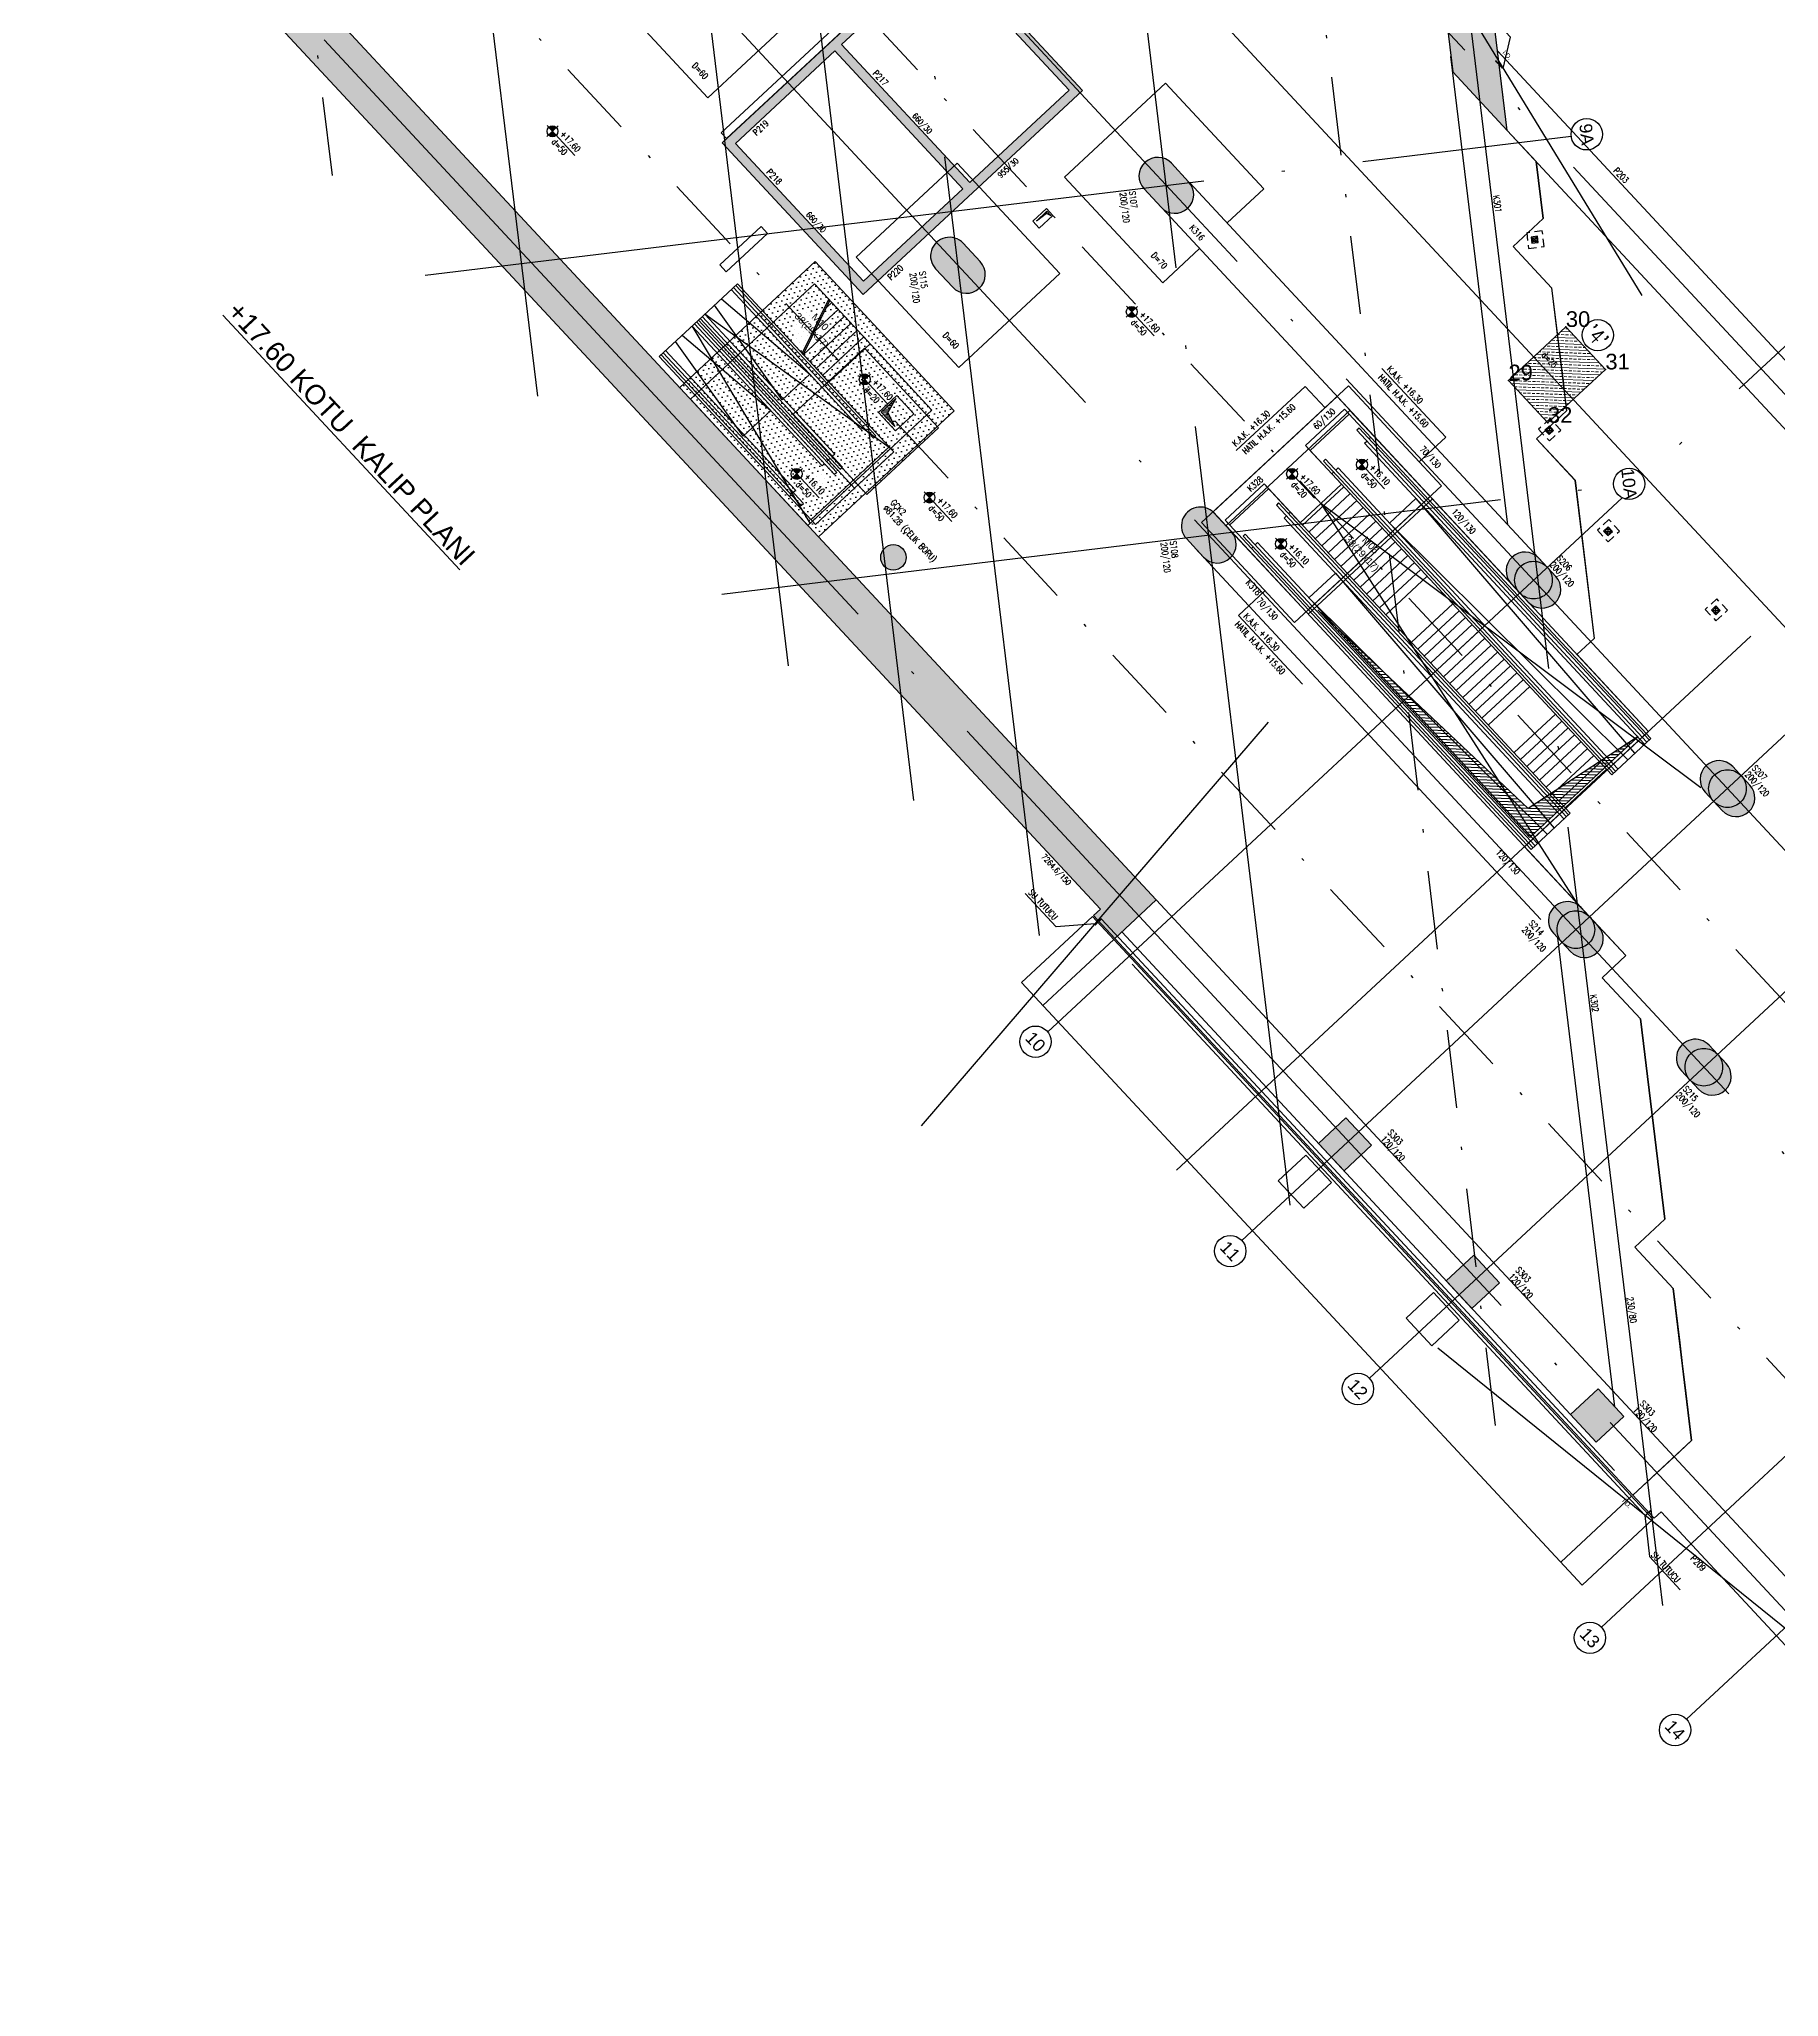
# Model space of a CAD drawing. Header units: millimetres. Extents: x 400392 to 400525, y 4543975 to 4544115.
# Drawn here: x 400438.3 to 400493.8, y 4543974.6 to 4544037 of the extents above; entities that cross this region are included whole.
import ezdxf
from ezdxf.enums import TextEntityAlignment as Align

# ---------------------------------------------------------------- set-up
doc = ezdxf.new("R2010")
doc.units = ezdxf.units.MM
for name, pattern in [('ACAD_ISO05W100', [33, 24, -3, 0, -3, 0, -3]), ('AKS', [3, 2.5, -0.25, 0, -0.25]), ('CIZGI', [0.4, 0.25, -0.15]), ('CONTINU', [0]), ('DASHDOT2', [0.5, 0.25, -0.125, 0, -0.125]), ('Hidden', [600, 400, -200]), ('UUC-ST-KAL-I05-101-U-000$0$ACAD_ISO05W100', [33, 24, -3, 0, -3, 0, -3])]:
    doc.linetypes.add(name, pattern=pattern)
doc.layers.add('A-DETL', color=90, linetype='Continuous', lineweight=15)
doc.layers.add('A_HATCH', color=8, linetype='Continuous', lineweight=15)
for name, color, linetype in [('aks prota', 2, 'AKS'), ('bosluk prota', 2, 'Continuous'), ('bosluk tarama prota', 8, 'Continuous'), ('boşluk prota', 2, 'Continuous'), ('boşluk taraması prota', 252, 'Continuous'), ('caks prota', 4, 'Continuous'), ('görünüş prota', 4, 'Continuous'), ('iderzi_PROTA', 3, 'Continuous'), ('kiriş boyutu prota', 6, 'Continuous'), ('kiriş prota', 6, 'Continuous'), ('kolon prota', 1, 'Continuous'), ('kolon tarama prota', 252, 'Continuous'), ('lkolon prota', 4, 'Continuous'), ('lperde prota', 4, 'Continuous'), ('merdiven prota', 2, 'Continuous'), ('not prota', 2, 'Continuous'), ('not yazısı prota', 6, 'Continuous'), ('not çizgisi prota', 4, 'Continuous'), ('nxyz-nno', 11, 'Continuous'), ('perde prota', 1, 'Continuous'), ('PRT-AL-TUNEL_EKSENI', 14, 'DASHDOT2'), ('PRT-MI-a_fit_drainage', 10, 'Continuous'), ('prt-s-taxis', 7, 'Continuous'), ('st-s_level (kot)', 6, 'Continuous'), ('st-s_levelmark (kot işareti)', 4, 'Continuous'), ('st_s_kesit işareti', 7, 'Continuous'), ('st_s_kiriş', 6, 'Continuous'), ('st_s_su tutucu', 2, 'Continuous'), ('st_s_ölçü', 4, 'Continuous'), ('taks prota', 7, 'Continuous'), ('temel prota', 6, 'Continuous'), ('tkolon prota', 6, 'Continuous'), ('tkot prota', 6, 'Continuous'), ('tnot prota', 4, 'Continuous'), ('tperde prota', 6, 'Continuous'), ('tplan prota', 7, 'Continuous'), ('UUC-ST-KAL-I05-101-U-000$0$st_s_su tutucu', 2, 'Continuous'), ('Yapım Yöntemi$0$st_s_kesit', 7, 'Continuous')]:
    doc.layers.add(name, color=color, linetype=linetype)
doc.styles.add('AKS', font='romanstw.shx', dxfattribs={"height": 25})
doc.styles.add('Arial', font='Arial.ttf', dxfattribs={"height": 150})
doc.styles.add('OLCU', font='romanstw.shx')
doc.styles.add('PRT-MI-a_Arial', font='Arial.ttf', dxfattribs={"height": 30})
doc.styles.get("Standard").update_dxf_attribs({"font": 'Arial.ttf'})
doc.styles.add('TAKS', font='Arial Unicode.ttf')
doc.styles.add('TEXT250', font='romanstw.shx', dxfattribs={"width": 0.8, "height": 25})
doc.styles.add('text25_PROTA', font='Arial.ttf', dxfattribs={"height": 25})
doc.styles.add('TKIRIS', font='romanstw.shx')
doc.styles.add('tkolon', font='romanstw.shx')
doc.styles.add('TNOT', font='romanstw.shx', dxfattribs={"width": 0.8, "height": 250})
doc.styles.add('TSIMPLEX', font='romanstw.shx')
doc.dimstyles.new('1-50', dxfattribs={"dimtxt": 10, "dimasz": 4, "dimexe": 4, "dimexo": 8, "dimgap": 4, "dimtad": 1, "dimdec": 1, "dimrnd": 0.05, "dimzin": 9, "dimdsep": 46, "dimtxsty": 'OLCU', "dimblk1": 'OBLIQUE', "dimblk2": 'OBLIQUE', "dimsah": 1, "dimcen": 2, "dimdle": 4, "dimclrd": 4, "dimclre": 4, "dimclrt": 3, "dimadec": 1, "dimazin": 0, "dimtfac": 1, "dimtdec": 1, "dimtix": 1, "dimtmove": 2, "dimatfit": 3, "dimldrblk": 'OBLIQUE', "dimfxl": 1, "dimtvp": 1, "dimtolj": 1, "dimtzin": 1, "dimarcsym": 0})
pattern_1 = [(312.923994, (398997.36488, 4544993.93019), (0.170302485, 0.049990168), [0, -0.15875])]

# ---------------------------------------------------------------- blocks, each defined once
blk = doc.blocks.new('YÜRÜYEN')
at = {"color": 253}
blk.add_lwpolyline([(565.7, 530), (565.7, 360)], dxfattribs=at)
at = {"layer": 'st_s_ölçü', "color": 252, "ltscale": 0.1}
blk.add_line((-846.3, 360), (-846.3, 530), dxfattribs=at)
for points in [[(565.7, 360), (-867.3, 360), (-867.3, 530), (565.7, 530)], [(565.7, 522.5), (-791.6, 522.5), (-791.6, 512.7), (565.7, 512.7)], [(-744.6, 530), (-744.6, 522.5)], [(565.7, 502.5), (-744.6, 502.5), (-744.6, 512.7)], [(565.7, 430), (-504.4, 387.5), (-504.4, 502.5), (565.7, 460)], [(565.7, 367.5), (-791.6, 367.5), (-791.6, 377.2), (565.7, 377.2)], [(565.7, 387.5), (-744.6, 387.5), (-744.6, 377.2)], [(-744.6, 360), (-744.6, 367.5)]]:
    blk.add_lwpolyline(points, dxfattribs=at)
blk = doc.blocks.new('170 EXCALATOR')
at = {"color": 253}
blk.add_lwpolyline([(53250.8, 3429.1), (53250.8, 3599.1)], dxfattribs=at)
at = {"layer": 'st_s_ölçü', "color": 252, "ltscale": 0.1}
blk.add_line((53961.2, 3599.1), (53961.2, 3429.1), dxfattribs=at)
for points in [[(53250.8, 3599.1), (53982.2, 3599.1), (53982.2, 3429.1), (53250.8, 3429.1)], [(53250.8, 3591.6), (53906.5, 3591.6), (53906.5, 3581.8), (53250.8, 3581.8)], [(53250.8, 3571.6), (53859.5, 3571.6), (53859.5, 3581.8)], [(53250.8, 3529.1), (53619.3, 3571.6), (53619.3, 3451.6), (53250.8, 3499.1)], [(53859.5, 3599.1), (53859.5, 3591.6)], [(53250.8, 3456.6), (53859.5, 3456.6), (53859.5, 3446.3)], [(53250.8, 3436.6), (53906.5, 3436.6), (53906.5, 3446.3), (53250.8, 3446.3)], [(53859.5, 3429.1), (53859.5, 3436.6)]]:
    blk.add_lwpolyline(points, dxfattribs=at)
blk = doc.blocks.new('_Oblique')
at = {"color": 0, "linetype": 'ByBlock', "lineweight": -2}
blk.add_line((-0.5, -0.5), (0.5, 0.5), dxfattribs=at)
blk = doc.blocks.new('PLAN_KOT')
at = {"layer": 'st-s_levelmark (kot işareti)'}
h = blk.add_hatch(color=256, dxfattribs=at)
h.paths.add_polyline_path([(0, 17.5, 0.414214), (-17.5, 0), (0, 0)])
h.paths.add_polyline_path([(17.5, 0), (0, 0), (0, -17.5, 0.414214)])
for p, q in [((105, 0), (-25, 0)), ((0, 25), (0, -25))]:
    blk.add_line(p, q, dxfattribs=at)
blk.add_circle((0, 0), 17.5, dxfattribs=at)
at = {"layer": 'st-s_level (kot)', "color": 6, "style": 'OLCU', "width": 0.8}
for tag, p in [('KOT', (22.7, 9.8)), ('DÖŞEME_KALINLIĞI', (22.7, -27.6))]:
    blk.add_attdef(tag, p, '', height=20, dxfattribs=at)
blk = doc.blocks.new('Stair_Anotation')
at = {"color": 0, "style": 'PRT-MI-a_Arial'}
blk.add_attdef('M.ADI', text='', height=0.2, dxfattribs=at).set_placement((0, 0), align=Align.BOTTOM_CENTER)
blk.add_attdef('BAS.SAYI-(EN-RIHT)', text='', height=0.2, dxfattribs=at).set_placement((0, -0.08), align=Align.TOP_CENTER)
blk = doc.blocks.new('D')
at = {"layer": 'st_s_su tutucu', "linetype": 'CONTINU', "ltscale": 0.2}
for p, q in [((-39988, 52508), (-39993, 52508)), ((-39993, 52508), (-39993, 52507)), ((-39993, 52507), (-39991, 52506)), ((-39993, 52449), (-39991, 52450)), ((-39993, 52448), (-39993, 52449)), ((-39988, 52448), (-39993, 52448)), ((-39991, 52499), (-39992, 52499)), ((-39992, 52499), (-39992, 52498)), ((-39992, 52498), (-39991, 52498)), ((-39991, 52489), (-39992, 52489)), ((-39992, 52489), (-39992, 52488)), ((-39992, 52488), (-39991, 52488)), ((-39991, 52479), (-39992, 52479)), ((-39992, 52479), (-39992, 52478)), ((-39992, 52478), (-39991, 52478)), ((-39992, 52468), (-39992, 52469)), ((-39992, 52469), (-39991, 52469)), ((-39991, 52468), (-39992, 52468)), ((-39992, 52458), (-39992, 52459)), ((-39992, 52459), (-39991, 52459)), ((-39991, 52458), (-39992, 52458)), ((-39991, 52506), (-39991, 52499)), ((-39991, 52498), (-39991, 52489)), ((-39991, 52488), (-39991, 52479)), ((-39991, 52469), (-39991, 52478)), ((-39991, 52459), (-39991, 52468)), ((-39991, 52450), (-39991, 52458)), ((-39990, 52506), (-39988, 52507)), ((-39990, 52499), (-39990, 52506)), ((-39989, 52499), (-39990, 52499)), ((-39990, 52489), (-39990, 52498)), ((-39990, 52498), (-39989, 52498)), ((-39989, 52489), (-39990, 52489)), ((-39990, 52479), (-39990, 52488)), ((-39990, 52488), (-39989, 52488)), ((-39989, 52479), (-39990, 52479)), ((-39990, 52478), (-39989, 52478)), ((-39990, 52478), (-39990, 52469)), ((-39990, 52469), (-39989, 52469)), ((-39989, 52468), (-39990, 52468)), ((-39990, 52468), (-39990, 52459)), ((-39990, 52459), (-39989, 52459)), ((-39989, 52458), (-39990, 52458)), ((-39990, 52458), (-39990, 52450)), ((-39990, 52450), (-39988, 52449)), ((-39989, 52498), (-39989, 52499)), ((-39989, 52488), (-39989, 52489)), ((-39989, 52478), (-39989, 52479)), ((-39989, 52469), (-39989, 52468)), ((-39989, 52459), (-39989, 52458)), ((-39988, 52507), (-39988, 52508)), ((-39988, 52449), (-39988, 52448))]:
    blk.add_line(p, q, dxfattribs=at)
blk = doc.blocks.new('YER SUZGECI_20x20')
at = {"color": 2}
blk.add_lwpolyline([(-20, 0), (0, 0), (0, 20), (-20, 20)], close=True, dxfattribs=at)
for points in [[(0, 20), (-20, 0)], [(-20, 20), (0, 0)]]:
    blk.add_lwpolyline(points, dxfattribs=at)
blk.add_circle((-10, 10), 7, dxfattribs=at)

msp = doc.modelspace()

# ---------------------------------------------------------------- hatches: boundary and pattern name
at = {"layer": 'A_HATCH'}
h = msp.add_hatch(dxfattribs=at)
h.set_pattern_fill('ANSI33', color=2, scale=0.03, angle=-47.07601)
h.set_pattern_definition([(357.923994, (400062.51097, 4544602.38144), (0.006900903, 0.190374966), []), (357.923994, (400062.6027, 4544602.2828), (0.006900903, 0.190374966), [0.09525, -0.047625])])
h.paths.add_polyline_path([(400486.987, 4544027.856), (400488.247, 4544026.501), (400486.417, 4544024.799), (400485.157, 4544026.153)])
at = {"layer": 'bosluk tarama prota'}
h = msp.add_hatch(dxfattribs=at)
h.set_pattern_fill('ANSI31', color=256, scale=0.5, angle=68.04168)
h.set_pattern_definition([(268.04168, (400450.12306, 4544008.21522), (0.0624635, -0.00213577), [])])
h.paths.add_polyline_path([(400470.446, 4544031.543), (400470.577, 4544031.403), (400470.436, 4544031.474), (400470.11, 4544031.229)])
h = msp.add_hatch(dxfattribs=at)
h.set_pattern_fill('ANSI31', color=256, scale=0.5, angle=158.04168)
h.set_pattern_definition([(358.04168, (400488.491166, 4544004.814794), (0.00213577, 0.0624635), [])])
h.paths.add_polyline_path([(400465.163, 4544025.138), (400465.626, 4544025.57), (400465.371, 4544025.133), (400465.593, 4544024.678)])
at = {"layer": 'boşluk taraması prota', "ltscale": 2}
h = msp.add_hatch(dxfattribs=at)
h.set_pattern_fill('ANSI31', color=256, scale=0.03, angle=-47.07601, style=0)
h.set_pattern_definition([(357.923994, (399698.27332, 4544254.46579), (0.003450452, 0.095187483), [])])
h.paths.add_polyline_path([(400489.297, 4544014.796), (400485.783, 4544012.508), (400479.083, 4544018.842), (400485.838, 4544011.579)])
at = {"layer": 'kolon tarama prota'}
h = msp.add_hatch(color=256, dxfattribs=at)
h.dxf.hatch_style = 1
h.paths.add_polyline_path([(400485.118, 4544034.122), (400477.132, 4544099.89), (400434.743, 4544094.743), (400434.924, 4544093.254), (400475.823, 4544098.22), (400483.38, 4544035.99)])
h = msp.add_hatch(color=256, dxfattribs=at)
h.dxf.hatch_style = 1
h.paths.add_polyline_path([(400472.151, 4544009.299), (400471.931, 4544009.095), (400472.612, 4544008.363), (400473.93, 4544009.589), (400440.752, 4544045.263), (400441.059, 4544042.73)])
h = msp.add_hatch(color=256, dxfattribs=at)
h.dxf.hatch_style = 1
h.paths.add_polyline_path([(400471.576, 4544035.393), (400467.082, 4544040.226), (400460.089, 4544033.723), (400464.583, 4544028.89)])
h.paths.add_polyline_path([(400463.899, 4544036.857), (400467.066, 4544039.802), (400471.152, 4544035.409), (400467.985, 4544032.463)], flags=16)
h.paths.add_polyline_path([(400467.766, 4544032.259), (400464.599, 4544029.314), (400460.513, 4544033.707), (400463.68, 4544036.653)], flags=16)
h = msp.add_hatch(color=256, dxfattribs=at)
h.dxf.hatch_style = 1
edge = h.paths.add_edge_path()
edge.add_arc((400473.979, 4544032.664), 0.6, 42.92399, 222.92399)
edge.add_line((400473.54, 4544032.255), (400474.084, 4544031.669))
edge.add_arc((400474.524, 4544032.078), 0.6, 222.92399, 402.92399)
edge.add_line((400474.963, 4544032.486), (400474.418, 4544033.072))
h = msp.add_hatch(color=256, dxfattribs=at)
h.dxf.hatch_style = 1
edge = h.paths.add_edge_path()
edge.add_arc((400467.337, 4544030.114), 0.6, 42.92399, 222.92399)
edge.add_line((400466.897, 4544029.705), (400467.442, 4544029.12))
edge.add_arc((400467.882, 4544029.528), 0.6, 222.92399, 402.92399)
edge.add_line((400468.321, 4544029.937), (400467.776, 4544030.523))
h = msp.add_hatch(dxfattribs=at)
h.set_pattern_fill('DOTS', color=2, scale=0.1, angle=-47.07601)
h.set_pattern_definition(pattern_1)
h.paths.add_polyline_path([(400463.165, 4544021.164), (400458.739, 4544025.924), (400463.059, 4544029.942), (400467.486, 4544025.182)])
h = msp.add_hatch(dxfattribs=at)
h.set_pattern_fill('DOTS', color=2, scale=0.1, angle=-47.07601)
h.set_pattern_definition(pattern_1)
h.paths.add_polyline_path([(400466.99, 4544024.642), (400464.626, 4544027.183), (400462.344, 4544025.061), (400464.708, 4544022.519)])
h = msp.add_hatch(color=256, dxfattribs=at)
h.dxf.hatch_style = 1
edge = h.paths.add_edge_path()
edge.add_arc((400475.334, 4544021.516), 0.6, 42.92399, 222.92399)
edge.add_line((400474.894, 4544021.107), (400475.439, 4544020.521))
edge.add_arc((400475.879, 4544020.93), 0.6, 222.92399, 402.92399)
edge.add_line((400476.318, 4544021.338), (400475.773, 4544021.924))
h = msp.add_hatch(color=256, dxfattribs=at)
h.dxf.hatch_style = 1
edge = h.paths.add_edge_path()
edge.add_arc((400465.552, 4544020.509), 0.406, 0, 360)
h = msp.add_hatch(color=256, dxfattribs=at)
h.dxf.hatch_style = 1
edge = h.paths.add_edge_path()
edge.add_arc((400485.683, 4544020.079), 0.6, 42.92399, 222.92399)
edge.add_line((400485.243, 4544019.671), (400485.788, 4544019.085))
edge.add_arc((400486.227, 4544019.494), 0.6, 222.92399, 402.92399)
edge.add_line((400486.667, 4544019.902), (400486.122, 4544020.488))
h = msp.add_hatch(color=256, dxfattribs=at)
h.dxf.hatch_style = 1
edge = h.paths.add_edge_path()
edge.add_arc((400491.866, 4544013.43), 0.6, 42.92399, 222.92399)
edge.add_line((400491.427, 4544013.022), (400491.972, 4544012.436))
edge.add_arc((400492.411, 4544012.845), 0.6, 222.92399, 402.92399)
edge.add_line((400492.851, 4544013.253), (400492.306, 4544013.839))
h = msp.add_hatch(color=256, dxfattribs=at)
h.dxf.hatch_style = 1
edge = h.paths.add_edge_path()
edge.add_arc((400487.033, 4544008.936), 0.6, 42.92399, 222.92399)
edge.add_line((400486.594, 4544008.527), (400487.139, 4544007.941))
edge.add_arc((400487.578, 4544008.35), 0.6, 222.92399, 402.92399)
edge.add_line((400488.018, 4544008.758), (400487.473, 4544009.344))
h = msp.add_hatch(color=256, dxfattribs=at)
h.dxf.hatch_style = 1
edge = h.paths.add_edge_path()
edge.add_arc((400491.113, 4544004.549), 0.6, 42.92399, 222.92399)
edge.add_line((400490.673, 4544004.141), (400491.218, 4544003.555))
edge.add_arc((400491.658, 4544003.964), 0.6, 222.92399, 402.92399)
edge.add_line((400492.097, 4544004.372), (400491.552, 4544004.958))
h = msp.add_hatch(color=256, dxfattribs=at)
h.dxf.hatch_style = 1
h.paths.add_polyline_path([(400479.977, 4544002.646), (400480.795, 4544001.768), (400479.916, 4544000.95), (400479.099, 4544001.829)])
h = msp.add_hatch(color=256, dxfattribs=at)
h.dxf.hatch_style = 1
h.paths.add_polyline_path([(400484.057, 4543998.26), (400484.874, 4543997.381), (400483.993, 4543996.566), (400483.176, 4543997.445)])
h = msp.add_hatch(color=256, dxfattribs=at)
h.dxf.hatch_style = 1
h.paths.add_polyline_path([(400488.017, 4543994.002), (400488.834, 4543993.123), (400487.953, 4543992.308), (400487.136, 4543993.187)])

# ---------------------------------------------------------------- linework, layer by layer
at = {"layer": 'A-DETL', "color": 1, "lineweight": 5}
msp.add_lwpolyline([(400410.498, 4544108.041), (400518.406, 4543992.016)], dxfattribs=at)
at = {"layer": 'aks prota', "ltscale": 10}
for p, q in [((400524.76, 4543992.599), (400411.764, 4544114.095)), ((400517.511, 4543985.857), (400404.515, 4544107.353)), ((400490.074, 4543987.091), (400475.978, 4544103.171)), ((400512.678, 4543981.362), (400399.682, 4544102.858)), ((400478.198, 4543999.861), (400465.802, 4544101.936)), ((400466.206, 4544012.755), (400455.528, 4544100.688)), ((400470.204, 4544008.457), (400458.953, 4544101.104)), ((400462.209, 4544017.053), (400452.103, 4544100.272)), ((400454.214, 4544025.649), (400445.253, 4544099.44)), ((400505.428, 4543974.62), (400392.433, 4544096.116)), ((400450.63, 4544029.502), (400487.155, 4544033.938)), ((400470.47, 4544005.385), (400496.003, 4544029.131)), ((400474.577, 4544000.969), (400500.109, 4544024.715)), ((400460.084, 4544019.338), (400488.509, 4544022.79)), ((400476.654, 4543998.736), (400502.186, 4544022.482)), ((400480.723, 4543994.34), (400506.266, 4544018.096)), ((400488.119, 4543986.408), (400513.655, 4544010.158)), ((400490.834, 4543983.468), (400516.371, 4544007.217))]:
    msp.add_line(p, q, dxfattribs=at)
at = {"layer": 'bosluk prota'}
for points in [[(400470.446, 4544031.543), (400470.577, 4544031.403), (400470.436, 4544031.474), (400470.11, 4544031.229)], [(400465.163, 4544025.138), (400465.626, 4544025.57), (400465.371, 4544025.133), (400465.593, 4544024.678)]]:
    msp.add_lwpolyline(points, close=True, dxfattribs=at)
at = {"layer": 'boşluk prota', "ltscale": 0.05}
msp.add_lwpolyline([(400489.297, 4544014.796), (400485.783, 4544012.508), (400479.083, 4544018.842), (400485.838, 4544011.579)], close=True, dxfattribs=at)
at = {"layer": 'caks prota', "ltscale": 0.05}
for centre in [(400487.652, 4544033.997), (400489.005, 4544022.853), (400470.081, 4544005.07), (400476.288, 4543998.395), (400480.358, 4543993.998), (400487.754, 4543986.066), (400490.468, 4543983.127)]:
    msp.add_circle(centre, 0.5, dxfattribs=at)
at = {"layer": 'caks prota'}
msp.add_circle((400488.005, 4544027.595), 0.5, dxfattribs=at)
at = {"layer": 'görünüş prota', "color": 5}
for points in [[(400461.337, 4544031.059), (400461.541, 4544030.839), (400460.223, 4544029.613), (400460.019, 4544029.833)], [(400464.611, 4544027.538), (400464.815, 4544027.319), (400463.497, 4544026.093), (400463.293, 4544026.312)]]:
    msp.add_lwpolyline(points, close=True, dxfattribs=at)
at = {"layer": 'iderzi_PROTA', "linetype": 'ACAD_ISO05W100', "lineweight": 30, "ltscale": 2}
for points in [[(400486.045, 4544033.125), (400485.118, 4544034.122), (400484.811, 4544036.655)], [(400486.265, 4544031.314), (400486.045, 4544033.125), (400486.265, 4544031.314), (400485.308, 4544030.424), (400486.533, 4544029.106), (400486.897, 4544026.112), (400486.938, 4544025.805), (400486.98, 4544025.425), (400487.01, 4544025.179), (400486.053, 4544024.289), (400487.282, 4544022.967), (400487.397, 4544021.993), (400487.891, 4544017.927), (400487.341, 4544017.415)], [(400458.739, 4544025.924), (400463.059, 4544029.942), (400467.486, 4544025.182), (400463.165, 4544021.164)], [(400487.335, 4544017.422), (400489.622, 4544014.962), (400485.668, 4544011.285)], [(400485.668, 4544011.285), (400488.896, 4544007.814), (400488.14, 4544007.111), (400489.363, 4544005.796), (400490.139, 4543999.411), (400489.183, 4543998.522), (400490.407, 4543997.206), (400490.618, 4543995.467), (400490.71, 4543994.71), (400490.78, 4543994.134), (400490.995, 4543992.359), (400489.119, 4543990.614)]]:
    msp.add_lwpolyline(points, dxfattribs=at)
at = {"layer": 'kiriş prota'}
for p, q in [((400485.134, 4544021.551), (400483.322, 4544036.474)), ((400479.697, 4544025.635), (400489.622, 4544014.962)), ((400478.777, 4544018.694), (400482.731, 4544022.371)), ((400488.549, 4543993.43), (400486.734, 4544008.377))]:
    msp.add_line(p, q, dxfattribs=at)
at = {"layer": 'kiriş prota', "linetype": 'Hidden'}
msp.add_line((400478.704, 4544018.772), (400482.658, 4544022.45), dxfattribs=at)
at = {"layer": 'kiriş prota'}
for points in [[(400486.394, 4544020.195), (400474.993, 4544032.457)], [(400485.516, 4544019.378), (400474.114, 4544031.639)], [(400486.265, 4544031.314), (400485.308, 4544030.424), (400486.533, 4544029.106)], [(400486.533, 4544029.106), (400487.01, 4544025.179), (400486.053, 4544024.289), (400487.278, 4544022.972), (400487.891, 4544017.927)], [(400487.473, 4544009.344), (400475.742, 4544021.957), (400479.697, 4544025.635)], [(400480.105, 4544025.195), (400476.151, 4544021.518)], [(400477.469, 4544022.744), (400478.518, 4544021.615), (400479.836, 4544022.841), (400478.787, 4544023.969)], [(400475.165, 4544020.815), (400486.186, 4544008.966)], [(400489.622, 4544014.962), (400485.668, 4544011.285)], [(400490.438, 4543991.84), (400490.996, 4543992.358), (400490.407, 4543997.206), (400489.183, 4543998.522), (400490.139, 4543999.411), (400489.363, 4544005.796), (400488.14, 4544007.111), (400488.896, 4544007.814), (400487.337, 4544009.491)]]:
    msp.add_lwpolyline(points, dxfattribs=at)
msp.add_lwpolyline([(400470.636, 4544031.412), (400470.197, 4544031.003), (400469.993, 4544031.223), (400470.432, 4544031.631)], close=True, dxfattribs=at)
at = {"layer": 'kolon prota', "color": 1}
for points in [[(400474.418, 4544033.072, 1), (400473.54, 4544032.255), (400474.084, 4544031.669, 1), (400474.963, 4544032.486)], [(400467.776, 4544030.523, 1), (400466.897, 4544029.705), (400467.442, 4544029.12, 1), (400468.321, 4544029.937)], [(400475.773, 4544021.924, 1), (400474.894, 4544021.107), (400475.439, 4544020.521, 1), (400476.318, 4544021.338)], [(400486.122, 4544020.488, 1), (400485.243, 4544019.671), (400485.788, 4544019.085, 1), (400486.667, 4544019.902)], [(400492.306, 4544013.839, 1), (400491.427, 4544013.022), (400491.972, 4544012.436, 1), (400492.851, 4544013.253)], [(400487.473, 4544009.344, 1), (400486.594, 4544008.527), (400487.139, 4544007.941, 1), (400488.018, 4544008.758)], [(400491.552, 4544004.958, 1), (400490.673, 4544004.141), (400491.218, 4544003.555, 1), (400492.097, 4544004.372)]]:
    msp.add_lwpolyline(points, format="xyb", close=True, dxfattribs=at)
for points in [[(400479.977, 4544002.646), (400480.795, 4544001.768), (400479.916, 4544000.95), (400479.099, 4544001.829)], [(400484.057, 4543998.26), (400484.874, 4543997.381), (400483.993, 4543996.566), (400483.176, 4543997.445)], [(400488.017, 4543994.002), (400488.834, 4543993.123), (400487.953, 4543992.308), (400487.136, 4543993.187)]]:
    msp.add_lwpolyline(points, close=True, dxfattribs=at)
at = {"layer": 'kolon prota', "color": 5, "linetype": 'Hidden', "ltscale": 5}
for centre in [(400485.955, 4544019.786), (400492.139, 4544013.138), (400487.306, 4544008.643), (400491.385, 4544004.257)]:
    msp.add_circle(centre, 0.6, dxfattribs=at)
at = {"layer": 'kolon tarama prota'}
for points in [[(400470.318, 4544006.229), (400472.576, 4544008.329), (400471.895, 4544009.061), (400469.637, 4544006.961)], [(400472.576, 4544008.329), (400489.764, 4543989.848)], [(400489.083, 4543990.58), (400486.825, 4543988.48)], [(400487.506, 4543987.748), (400489.764, 4543989.848)]]:
    msp.add_lwpolyline(points, dxfattribs=at)
at = {"layer": 'kolon tarama prota', "linetype": 'Hidden', "ltscale": 10}
msp.add_lwpolyline([(400469.637, 4544006.961), (400487.506, 4543987.748)], dxfattribs=at)
at = {"layer": 'kolon tarama prota'}
for points in [[(400478.696, 4544001.455), (400479.513, 4544000.576), (400478.635, 4543999.759), (400477.817, 4544000.637)], [(400482.773, 4543997.071), (400483.591, 4543996.192), (400482.712, 4543995.375), (400481.895, 4543996.253)]]:
    msp.add_lwpolyline(points, close=True, dxfattribs=at)
at = {"layer": 'merdiven prota', "linetype": 'Hidden', "ltscale": 10}
for p, q in [((400463.05, 4544027.725), (400463.794, 4544028.417)), ((400463.42, 4544028.479), (400463.59, 4544028.637)), ((400462.68, 4544026.971), (400463.998, 4544028.197)), ((400462.884, 4544026.752), (400464.203, 4544027.978)), ((400463.089, 4544026.532), (400464.407, 4544027.758)), ((400463.293, 4544026.312), (400464.611, 4544027.538)), ((400463.497, 4544026.093), (400464.815, 4544027.319))]:
    msp.add_line(p, q, dxfattribs=at)
at = {"layer": 'merdiven prota', "color": 4}
for points in [[(400465.461, 4544023.982), (400459.536, 4544028.259)], [(400462.898, 4544021.598), (400459.133, 4544027.886)], [(400491.292, 4544013.167), (400479.177, 4544022.228), (400487.338, 4544009.489)]]:
    msp.add_lwpolyline(points, dxfattribs=at)
at = {"layer": 'merdiven prota', "linetype": 'Hidden', "ltscale": 10}
for points in [[(400462.644, 4544027.011), (400463.493, 4544028.741)], [(400462.68, 4544026.971), (400463.529, 4544028.701)], [(400480.032, 4544025.127), (400479.933, 4544025.233), (400478.688, 4544024.076), (400478.787, 4544023.969)], [(400465.459, 4544023.983), (400465.56, 4544023.875), (400464.315, 4544022.718), (400464.215, 4544022.825)], [(400464.215, 4544022.825), (400464.315, 4544022.717), (400463.07, 4544021.56), (400462.97, 4544021.667)], [(400477.469, 4544022.744), (400477.37, 4544022.85), (400476.125, 4544021.692), (400476.224, 4544021.586)], [(400479.91, 4544022.762), (400478.592, 4544021.536)], [(400480.114, 4544022.543), (400478.796, 4544021.317)], [(400480.319, 4544022.323), (400479, 4544021.097)], [(400480.523, 4544022.103), (400479.205, 4544020.877)], [(400480.727, 4544021.884), (400479.409, 4544020.658)], [(400480.931, 4544021.664), (400479.613, 4544020.438)], [(400481.136, 4544021.444), (400479.818, 4544020.218)], [(400481.34, 4544021.225), (400480.022, 4544019.999)], [(400481.544, 4544021.005), (400480.226, 4544019.779)], [(400481.749, 4544020.785), (400480.431, 4544019.559)], [(400481.953, 4544020.565), (400480.635, 4544019.34)], [(400482.157, 4544020.346), (400480.839, 4544019.12)], [(400482.362, 4544020.126), (400481.044, 4544018.9)], [(400482.566, 4544019.906), (400481.248, 4544018.681)], [(400483.383, 4544019.028), (400482.065, 4544017.802)], [(400483.587, 4544018.808), (400482.269, 4544017.582)], [(400483.792, 4544018.588), (400482.474, 4544017.363)], [(400483.996, 4544018.369), (400482.678, 4544017.143)], [(400484.2, 4544018.149), (400482.882, 4544016.923)], [(400484.405, 4544017.929), (400483.087, 4544016.703)], [(400484.609, 4544017.71), (400483.291, 4544016.484)], [(400484.813, 4544017.49), (400483.495, 4544016.264)], [(400485.018, 4544017.27), (400483.7, 4544016.044)], [(400485.222, 4544017.051), (400483.904, 4544015.825)], [(400485.426, 4544016.831), (400484.108, 4544015.605)], [(400485.631, 4544016.611), (400484.312, 4544015.385)], [(400485.835, 4544016.392), (400484.517, 4544015.166)], [(400486.652, 4544015.513), (400485.334, 4544014.287)], [(400486.856, 4544015.293), (400485.538, 4544014.067)], [(400487.061, 4544015.074), (400485.743, 4544013.848)], [(400487.265, 4544014.854), (400485.947, 4544013.628)], [(400487.469, 4544014.634), (400486.151, 4544013.408)], [(400487.674, 4544014.415), (400486.356, 4544013.189)], [(400487.878, 4544014.195), (400486.56, 4544012.969)], [(400488.082, 4544013.975), (400486.764, 4544012.749)], [(400488.287, 4544013.755), (400486.968, 4544012.53)]]:
    msp.add_lwpolyline(points, dxfattribs=at)
at = {"layer": 'not prota', "ltscale": 0.1}
for points in [[(400482.316, 4544023.552), (400483.162, 4544024.339), (400481.119, 4544026.536)], [(400479.311, 4544025.276), (400478.679, 4544025.955), (400476.482, 4544023.912)], [(400477.395, 4544019.446), (400476.549, 4544018.659), (400478.592, 4544016.463)]]:
    msp.add_lwpolyline(points, dxfattribs=at)
at = {"layer": 'nxyz-nno'}
for p in [(400486.987, 4544027.856), (400488.247, 4544026.501), (400485.157, 4544026.153), (400486.417, 4544024.799)]:
    msp.add_point(p, dxfattribs=at)
at = {"layer": 'perde prota'}
for points in [[(400485.118, 4544034.122), (400477.132, 4544099.89), (400434.744, 4544094.743), (400434.925, 4544093.254), (400475.823, 4544098.22), (400483.38, 4544035.99)], [(400467.082, 4544040.226), (400471.576, 4544035.393), (400464.583, 4544028.89), (400460.089, 4544033.723)]]:
    msp.add_lwpolyline(points, close=True, dxfattribs=at)
for points in [[(400473.93, 4544009.589), (400440.752, 4544045.263), (400441.059, 4544042.73), (400472.151, 4544009.299), (400471.931, 4544009.095), (400472.612, 4544008.363)], [(400463.899, 4544036.857), (400467.066, 4544039.802), (400471.152, 4544035.409), (400467.985, 4544032.463)], [(400467.766, 4544032.259), (400464.599, 4544029.314), (400460.513, 4544033.707), (400463.68, 4544036.653)], [(400463.68, 4544036.653), (400467.766, 4544032.259)], [(400467.985, 4544032.463), (400463.899, 4544036.857)], [(400490.438, 4543991.84), (400498.507, 4543983.164), (400516.74, 4544000.122), (400485.118, 4544034.122), (400484.811, 4544036.655), (400518.655, 4544000.264), (400498.225, 4543981.264), (400490.02, 4543990.086), (400489.801, 4543989.882), (400489.12, 4543990.614)], [(400473.93, 4544009.589), (400472.612, 4544008.363)], [(400489.12, 4543990.614), (400472.612, 4544008.363)], [(400490.438, 4543991.84), (400489.12, 4543990.614)], [(400489.339, 4543990.819), (400489.339, 4543990.818)]]:
    msp.add_lwpolyline(points, dxfattribs=at)
at = {"layer": 'perde prota', "linetype": 'Hidden'}
msp.add_lwpolyline([(400473.93, 4544009.589), (400490.438, 4543991.84)], dxfattribs=at)
at = {"layer": 'perde prota', "linetype": 'Hidden', "ltscale": 10}
msp.add_lwpolyline([(400472.832, 4544008.567), (400487.136, 4543993.187)], dxfattribs=at)
at = {"layer": 'PRT-AL-TUNEL_EKSENI', "ltscale": 10}
for p, q in [((400402.099, 4544105.105), (400515.094, 4543983.61)), ((400484.743, 4543992.832), (400471.41, 4544102.627)), ((400396.131, 4544099.555), (400509.126, 4543978.059)), ((400447.668, 4544032.687), (400439.645, 4544098.759))]:
    msp.add_line(p, q, dxfattribs=at)
at = {"layer": 'PRT-MI-a_fit_drainage', "color": 2, "linetype": 'CIZGI'}
for points in [[(400486.296, 4544030.42), (400486.236, 4544030.916), (400485.739, 4544030.856), (400485.799, 4544030.36)], [(400486.827, 4544024.566), (400486.487, 4544024.932), (400486.12, 4544024.592), (400486.461, 4544024.225)], [(400488.7, 4544021.347), (400488.359, 4544021.713), (400487.993, 4544021.373), (400488.334, 4544021.007)], [(400492.138, 4544018.825), (400491.798, 4544019.191), (400491.431, 4544018.85), (400491.772, 4544018.484)]]:
    msp.add_lwpolyline(points, close=True, dxfattribs=at)
at = {"layer": 'st_s_kiriş', "ltscale": 0.1}
msp.add_lwpolyline([(400486.987, 4544027.856), (400488.247, 4544026.501), (400486.417, 4544024.799), (400485.157, 4544026.153)], close=True, dxfattribs=at)
at = {"layer": 'temel prota', "color": 5}
msp.add_line((400483.025, 4544022.79), (400478.338, 4544018.432), dxfattribs=at)
at = {"layer": 'temel prota', "linetype": 'Hidden', "ltscale": 10}
for points in [[(400459.591, 4544041.673), (400462.86, 4544038.158), (400459.638, 4544035.161), (400456.369, 4544038.676)], [(400467.586, 4544033.077), (400470.855, 4544029.562), (400467.633, 4544026.566), (400464.364, 4544030.08)]]:
    msp.add_lwpolyline(points, close=True, dxfattribs=at)
at = {"layer": 'temel prota'}
for points in [[(400466.407, 4544039.94), (400466.577, 4544039.757), (400460.235, 4544033.859), (400460.065, 4544034.042)], [(400464.626, 4544027.183), (400462.344, 4544025.061), (400464.708, 4544022.519), (400466.99, 4544024.642)], [(400465.075, 4544025.124), (400465.66, 4544025.67), (400466.206, 4544025.085), (400465.621, 4544024.539)]]:
    msp.add_lwpolyline(points, close=True, dxfattribs=at)
at = {"layer": 'temel prota', "linetype": 'Hidden', "ltscale": 10}
msp.add_lwpolyline([(400475.31, 4544030.353), (400474.137, 4544029.263), (400471.005, 4544032.631), (400474.227, 4544035.628), (400477.359, 4544032.259), (400476.189, 4544031.17)], dxfattribs=at)
at = {"layer": 'temel prota', "color": 5}
for points in [[(400458.739, 4544025.924), (400463.059, 4544029.942), (400467.486, 4544025.182), (400463.165, 4544021.164)], [(400478.338, 4544018.432), (400475.376, 4544021.617), (400480.063, 4544025.975), (400483.025, 4544022.79)], [(400478.704, 4544018.772), (400476.151, 4544021.518), (400480.105, 4544025.195), (400482.658, 4544022.45)]]:
    msp.add_lwpolyline(points, dxfattribs=at)
msp.add_lwpolyline([(400462.825, 4544021.53), (400459.079, 4544025.557), (400463.033, 4544029.235), (400466.779, 4544025.208)], close=True, dxfattribs=at)
at = {"layer": 'UUC-ST-KAL-I05-101-U-000$0$st_s_su tutucu', "linetype": 'UUC-ST-KAL-I05-101-U-000$0$ACAD_ISO05W100', "ltscale": 0.05}
for points in [[(400472.055, 4544008.897, -0.57735), (400472.054, 4544008.9), (400472.08, 4544008.923, -0.57735), (400472.083, 4544008.923), (400472.088, 4544008.9, 0.57735), (400472.091, 4544008.899), (400472.125, 4544008.93), (400472.129, 4544008.926), (400472.132, 4544008.928), (400472.128, 4544008.933), (400472.152, 4544008.955), (400472.156, 4544008.951), (400472.159, 4544008.953), (400472.155, 4544008.958), (400472.17, 4544008.972), (400472.185, 4544008.968), (400472.189, 4544008.972), (400472.167, 4544008.995), (400472.164, 4544008.991), (400472.166, 4544008.976), (400472.151, 4544008.962), (400472.147, 4544008.966), (400472.144, 4544008.963), (400472.148, 4544008.959), (400472.124, 4544008.936), (400472.12, 4544008.941), (400472.117, 4544008.938), (400472.121, 4544008.934), (400472.093, 4544008.908, -0.57735), (400472.09, 4544008.909), (400472.085, 4544008.931, 0.57735), (400472.083, 4544008.932), (400472.046, 4544008.898, 0.57735), (400472.047, 4544008.895), (400472.068, 4544008.888, -0.57735), (400472.069, 4544008.885), (400472.041, 4544008.859), (400472.037, 4544008.864), (400472.034, 4544008.861), (400472.038, 4544008.857), (400472.014, 4544008.834), (400472.01, 4544008.839), (400472.007, 4544008.836), (400472.011, 4544008.832), (400471.996, 4544008.817), (400471.981, 4544008.821), (400471.977, 4544008.818), (400471.998, 4544008.795), (400472.002, 4544008.798), (400472, 4544008.814), (400472.015, 4544008.828), (400472.019, 4544008.823), (400472.022, 4544008.826), (400472.018, 4544008.831), (400472.042, 4544008.853), (400472.046, 4544008.849), (400472.049, 4544008.851), (400472.045, 4544008.856), (400472.078, 4544008.887, 0.57735), (400472.078, 4544008.89)], [(400489.584, 4543990.05, -0.57735), (400489.584, 4543990.053), (400489.609, 4543990.076, -0.57735), (400489.612, 4543990.076), (400489.617, 4543990.053, 0.57735), (400489.62, 4543990.052), (400489.654, 4543990.083), (400489.658, 4543990.079), (400489.661, 4543990.081), (400489.657, 4543990.086), (400489.681, 4543990.108), (400489.685, 4543990.104), (400489.688, 4543990.106), (400489.684, 4543990.111), (400489.699, 4543990.125), (400489.714, 4543990.121), (400489.718, 4543990.125), (400489.697, 4543990.148), (400489.693, 4543990.144), (400489.695, 4543990.129), (400489.68, 4543990.115), (400489.676, 4543990.119), (400489.673, 4543990.116), (400489.677, 4543990.112), (400489.653, 4543990.089), (400489.649, 4543990.094), (400489.646, 4543990.091), (400489.65, 4543990.087), (400489.623, 4543990.061, -0.57735), (400489.62, 4543990.062), (400489.615, 4543990.084, 0.57735), (400489.612, 4543990.085), (400489.575, 4543990.051, 0.57735), (400489.576, 4543990.048), (400489.597, 4543990.041, -0.57735), (400489.598, 4543990.038), (400489.57, 4543990.012), (400489.566, 4543990.017), (400489.563, 4543990.014), (400489.567, 4543990.01), (400489.543, 4543989.987), (400489.539, 4543989.992), (400489.536, 4543989.989), (400489.54, 4543989.985), (400489.525, 4543989.97), (400489.51, 4543989.974), (400489.506, 4543989.971), (400489.528, 4543989.948), (400489.531, 4543989.951), (400489.529, 4543989.967), (400489.544, 4543989.981), (400489.548, 4543989.976), (400489.551, 4543989.979), (400489.547, 4543989.984), (400489.571, 4543990.006), (400489.575, 4543990.002), (400489.578, 4543990.004), (400489.574, 4543990.009), (400489.608, 4543990.04, 0.57735), (400489.607, 4543990.043)]]:
    msp.add_lwpolyline(points, format="xyb", close=True, dxfattribs=at)
at = {"layer": 'UUC-ST-KAL-I05-101-U-000$0$st_s_su tutucu', "linetype": 'UUC-ST-KAL-I05-101-U-000$0$ACAD_ISO05W100'}
for points in [[(400472.189, 4544008.972), (400489.697, 4543990.148)], [(400489.506, 4543989.971), (400471.998, 4544008.795)]]:
    msp.add_lwpolyline(points, dxfattribs=at)
at = {"layer": 'Yapım Yöntemi$0$st_s_kesit', "color": 3, "ltscale": 0.1}
msp.add_circle((400465.552, 4544020.509), 0.406, dxfattribs=at)

# ---------------------------------------------------------------- block references
at = {"xscale": 0.010000000000017, "yscale": 0.010000000000017, "zscale": 0.010000000000017, "rotation": 312.9239939588531}
for p in [(400481.959, 4544015.273), (400479.396, 4544012.889)]:
    msp.add_blockref('YÜRÜYEN', p, dxfattribs=at)
at = {"layer": 'PRT-MI-a_fit_drainage', "color": 2, "xscale": 0.010000000000017, "yscale": 0.010000000000017, "zscale": 0.010000000000017}
for p, rotation in [((400486.082, 4544030.747), 96.92399395885995), ((400486.462, 4544024.705), 132.9239939588392), ((400488.335, 4544021.486), 132.9239939588392), ((400491.773, 4544018.963), 132.9239939588392)]:
    msp.add_blockref('YER SUZGECI_20x20', p, dxfattribs=dict(at, rotation=rotation))
at = {"layer": 'prt-s-taxis'}
ref = msp.add_blockref('Stair_Anotation', (400463.096, 4544027.885), dxfattribs=dict(at, xscale=-1.125000000001912, yscale=1.125000000001912, zscale=1.125000000001912, rotation=313.4729572133101))
ref.add_attrib('M.ADI', 'M10', dxfattribs={"layer": '0', "color": 0, "height": 0.225, "rotation": 313.47296, "style": 'PRT-MI-a_Arial'}).set_placement((400463.09, 4544027.891), align=Align.BOTTOM_CENTER)
ref.add_attrib('BAS.SAYI-(EN-RIHT)', '38(29x17)', dxfattribs={"layer": '0', "color": 0, "height": 0.225, "rotation": 313.47296, "style": 'PRT-MI-a_Arial'}).set_placement((400463.029, 4544027.824), align=Align.TOP_CENTER)
ref = msp.add_blockref('Stair_Anotation', (400480.64, 4544020.769), dxfattribs=dict(at, xscale=-1.125000000001912, yscale=1.125000000001912, zscale=1.125000000001912, rotation=313.4729572133101))
ref.add_attrib('M.ADI', 'M06', dxfattribs={"layer": '0', "color": 0, "height": 0.225, "rotation": 313.47296, "style": 'PRT-MI-a_Arial'}).set_placement((400480.634, 4544020.776), align=Align.BOTTOM_CENTER)
ref.add_attrib('BAS.SAYI-(EN-RIHT)', '38(29x17)', dxfattribs={"layer": '0', "color": 0, "height": 0.225, "rotation": 313.47296, "style": 'PRT-MI-a_Arial'}).set_placement((400480.573, 4544020.709), align=Align.TOP_CENTER)
at = {"layer": 'st-s_level (kot)', "linetype": 'CONTINU', "ltscale": 0.1, "xscale": 0.010000000000017, "yscale": 0.010000000000017, "zscale": 0.010000000000017, "rotation": 312.9239939588531}
for p, values in [((400454.685, 4544034.093), {'KOT': '+17.60', 'DÖŞEME_KALINLIĞI': 'd=50'}), ((400473.15, 4544028.337), {'KOT': '+17.60', 'DÖŞEME_KALINLIĞI': 'd=50'}), ((400464.638, 4544026.183), {'KOT': '+17.60', 'DÖŞEME_KALINLIĞI': 'd=20'}), ((400462.469, 4544023.172), {'KOT': '+16.10', 'DÖŞEME_KALINLIĞI': 'd=50'}), ((400478.26, 4544023.168), {'KOT': '+17.60', 'DÖŞEME_KALINLIĞI': 'd=20'}), ((400480.487, 4544023.469), {'KOT': '+16.10', 'DÖŞEME_KALINLIĞI': 'd=50'}), ((400466.702, 4544022.418), {'KOT': '+17.60', 'DÖŞEME_KALINLIĞI': 'd=50'}), ((400477.906, 4544020.941), {'KOT': '+16.10', 'DÖŞEME_KALINLIĞI': 'd=50'})]:
    msp.add_blockref('PLAN_KOT', p, dxfattribs=at).add_auto_attribs(values)
at = {"layer": 'st_s_ölçü', "xscale": 0.0050000000000085, "yscale": 0.0050000000000085, "zscale": 0.0050000000000085, "rotation": 222.9239939588531}
msp.add_blockref('D', (400159.747, 4544092.19), dxfattribs=at)
at = {"layer": 'st_s_ölçü', "linetype": 'CONTINU', "xscale": 0.010000000000017, "yscale": 0.010000000000017, "zscale": 0.010000000000017, "rotation": 312.9239939588531}
for p in [(400071.572, 4544394.654), (400070.327, 4544393.495)]:
    msp.add_blockref('170 EXCALATOR', p, dxfattribs=at)

# ---------------------------------------------------------------- texts
at = {"layer": 'iderzi_PROTA', "linetype": 'ACAD_ISO05W100', "style": 'text25_PROTA'}
for p in [(400484.955, 4544036.591), (400488.765, 4543990.419)]:
    msp.add_text('İ.D.', height=0.15, rotation=312.92399, dxfattribs=at).set_placement(p)
at = {"layer": 'kiriş boyutu prota', "ltscale": 0.05, "style": 'TKIRIS', "width": 0.8}
for s, rotation, p in [('60/130', 42.50603, (400479.594, 4544025.209)), ('70/130', 312.50603, (400482.953, 4544023.395)), ('120/130', 312.50603, (400484.062, 4544021.298)), ('70/130', 312.50603, (400477.754, 4544018.559)), ('120/130', 312.50603, (400485.472, 4544010.439))]:
    msp.add_text(s, height=0.2, rotation=rotation, dxfattribs=at).set_placement(p, align=Align.MIDDLE_RIGHT)
msp.add_text('230/80', height=0.2, rotation=278.16114, dxfattribs=at).set_placement((400489.028, 4543996.932), align=Align.MIDDLE_LEFT)
at = {"layer": 'kiriş prota', "ltscale": 0.05, "style": 'TKIRIS', "width": 0.8}
for s, rotation, p in [('K301', 278.16114, (400484.763, 4544032.057)), ('K316', 312.50603, (400475.043, 4544031.067)), ('K328', 42.50603, (400476.88, 4544022.666)), ('K318', 312.50603, (400476.844, 4544019.757)), ('K302', 278.16114, (400487.857, 4544006.572))]:
    msp.add_text(s, height=0.2, rotation=rotation, dxfattribs=at).set_placement(p, align=Align.MIDDLE_LEFT)
at = {"layer": 'lkolon prota', "style": 'tkolon', "width": 0.8}
for s, rotation, p in [('200/120', 276.92399, (400472.768, 4544032.128)), ('200/120', 276.92399, (400466.077, 4544029.572)), ('%%C81.28 (ÇELIK BORU)', 312.92399, (400465.207, 4544022.06)), ('200/120', 276.92399, (400474.072, 4544020.976)), ('200/120', 312.92399, (400486.46, 4544020.258)), ('200/120', 312.92399, (400492.68, 4544013.573)), ('200/120', 312.92399, (400485.567, 4544008.627)), ('200/120', 312.92399, (400490.479, 4544003.346)), ('120/120', 312.92399, (400481.07, 4544001.955)), ('120/120', 312.92399, (400485.147, 4543997.571)), ('120/120', 312.92399, (400489.107, 4543993.313))]:
    msp.add_text(s, height=0.2, rotation=rotation, dxfattribs=at).set_placement(p)
at = {"layer": 'lperde prota', "style": 'tkolon', "width": 0.8}
for s, rotation, p in [('660/30', 312.56351, (400466.203, 4544034.637)), ('955/30', 42.56351, (400468.914, 4544032.658)), ('660/30', 312.56351, (400462.817, 4544031.487)), ('7264.6/150', 312.56351, (400470.323, 4544011.016))]:
    msp.add_text(s, height=0.18, rotation=rotation, dxfattribs=at).set_placement(p, align=Align.MIDDLE_LEFT)
at = {"layer": 'not yazısı prota', "ltscale": 0.05, "style": 'TSIMPLEX', "width": 0.8}
for p in [(400469.836, 4544009.815), (400489.683, 4543988.699)]:
    msp.add_text('SU TUTUCU', height=0.2, rotation=312.92399, dxfattribs=at).set_placement(p)
at = {"layer": 'nxyz-nno'}
for s, p in [('30', (400486.987, 4544027.856)), ('31', (400488.247, 4544026.501)), ('29', (400485.157, 4544026.153)), ('32', (400486.417, 4544024.799))]:
    msp.add_text(s, height=0.5, dxfattribs=at).set_placement(p)
at = {"layer": 'st-s_level (kot)', "color": 6, "style": 'OLCU', "width": 0.8}
for tag, p in [('D=60', (400459.115, 4544036.171)), ('D=70', (400473.751, 4544030.125)), ('D=60', (400467.11, 4544027.575))]:
    msp.add_attdef(tag, p, '', height=0.2, rotation=312.92399, dxfattribs=at)
at = {"layer": 'st_s_kesit işareti', "style": 'AKS', "width": 0.8}
msp.add_text("'4'", height=0.5, rotation=312.92399, dxfattribs=at).set_placement((400487.794, 4544027.399), align=Align.CENTER)
at = {"layer": 'taks prota', "style": 'TAKS'}
for s, rotation, p in [('9A', 276.42916, (400487.652, 4544033.997)), ('10A', 276.42916, (400489.005, 4544022.853)), ('10', 312.92399, (400470.081, 4544005.07)), ('11', 312.92399, (400476.288, 4543998.395)), ('12', 312.92399, (400480.356, 4543994)), ('13', 312.92399, (400487.754, 4543986.066)), ('14', 312.92399, (400490.468, 4543983.127))]:
    msp.add_text(s, height=0.4, rotation=rotation, dxfattribs=at).set_placement(p, align=Align.MIDDLE_CENTER)
at = {"layer": 'tkolon prota', "style": 'tkolon', "width": 0.8}
for s, rotation, p in [('S107', 276.92399, (400473.064, 4544032.177)), ('S115', 276.92399, (400466.373, 4544029.62)), ('GÇK2', 312.92399, (400465.443, 4544022.243)), ('S108', 276.92399, (400474.368, 4544021.024)), ('S206', 312.92399, (400486.679, 4544020.462)), ('S207', 312.92399, (400492.9, 4544013.777)), ('S214', 312.92399, (400485.787, 4544008.832)), ('S215', 312.92399, (400490.699, 4544003.55)), ('S303', 312.92399, (400481.289, 4544002.159)), ('S303', 312.92399, (400485.367, 4543997.775)), ('S303', 312.92399, (400489.327, 4543993.517))]:
    msp.add_text(s, height=0.2, rotation=rotation, dxfattribs=at).set_placement(p)
at = {"layer": 'tkot prota', "style": 'TEXT250', "width": 0.8}
msp.add_text('d=25', height=0.2, rotation=312.92399, dxfattribs=at).set_placement((400486.194, 4544026.951))
at = {"layer": 'tnot prota', "style": 'TNOT', "width": 0.8}
for s, rotation, p in [('HATIL H.A.K. +15.60', 312.92399, (400481.062, 4544026.303)), ('K.A.K. +16.30', 312.92399, (400481.341, 4544026.563)), (' K.A.K. +16.30', 42.92399, (400476.317, 4544024.029)), ('HATIL H.A.K. +15.60', 42.92399, (400476.714, 4544023.855)), ('HATIL H.A.K. +15.60', 312.92399, (400476.492, 4544018.427)), ('K.A.K. +16.30', 312.92399, (400476.771, 4544018.686))]:
    msp.add_text(s, height=0.2, rotation=rotation, dxfattribs=at).set_placement(p, align=Align.MIDDLE_LEFT)
at = {"layer": 'tperde prota', "style": 'tkolon', "width": 0.8}
for s, rotation, p in [('P217', 313.39328, (400464.951, 4544035.994)), ('P219', 43.39329, (400461.123, 4544034.014)), ('P218', 313.39328, (400461.564, 4544032.844)), ('P203', 313.39328, (400488.558, 4544032.893)), ('P220', 43.39329, (400465.414, 4544029.401)), ('P209', 313.39328, (400491.015, 4543988.648))]:
    msp.add_text(s, height=0.2, rotation=rotation, dxfattribs=at).set_placement(p, align=Align.MIDDLE_LEFT)
at = {"layer": 'tplan prota', "style": 'Arial'}
msp.add_text('%%U+17.60 KOTU  KALIP PLANI', height=0.625, rotation=312.92399, dxfattribs=at).set_placement((400448.274, 4544024.466), align=Align.MIDDLE)

# ---------------------------------------------------------------- leaders
at = {"layer": 'not çizgisi prota'}
for points in [[(400484.987, 4544036.099), (400485.227, 4544037.092), (400484.248, 4544038.145)], [(400471.978, 4544008.824), (400470.743, 4544008.731), (400469.751, 4544009.797)], [(400489.509, 4543989.969), (400489.649, 4543988.659), (400490.628, 4543987.6)]]:
    msp.add_leader(points, dimstyle='1-50', override={"dimasz": 12, "dimgap": 4, "dimtad": 0}, dxfattribs=at)

doc.saveas('drawing.dxf')
